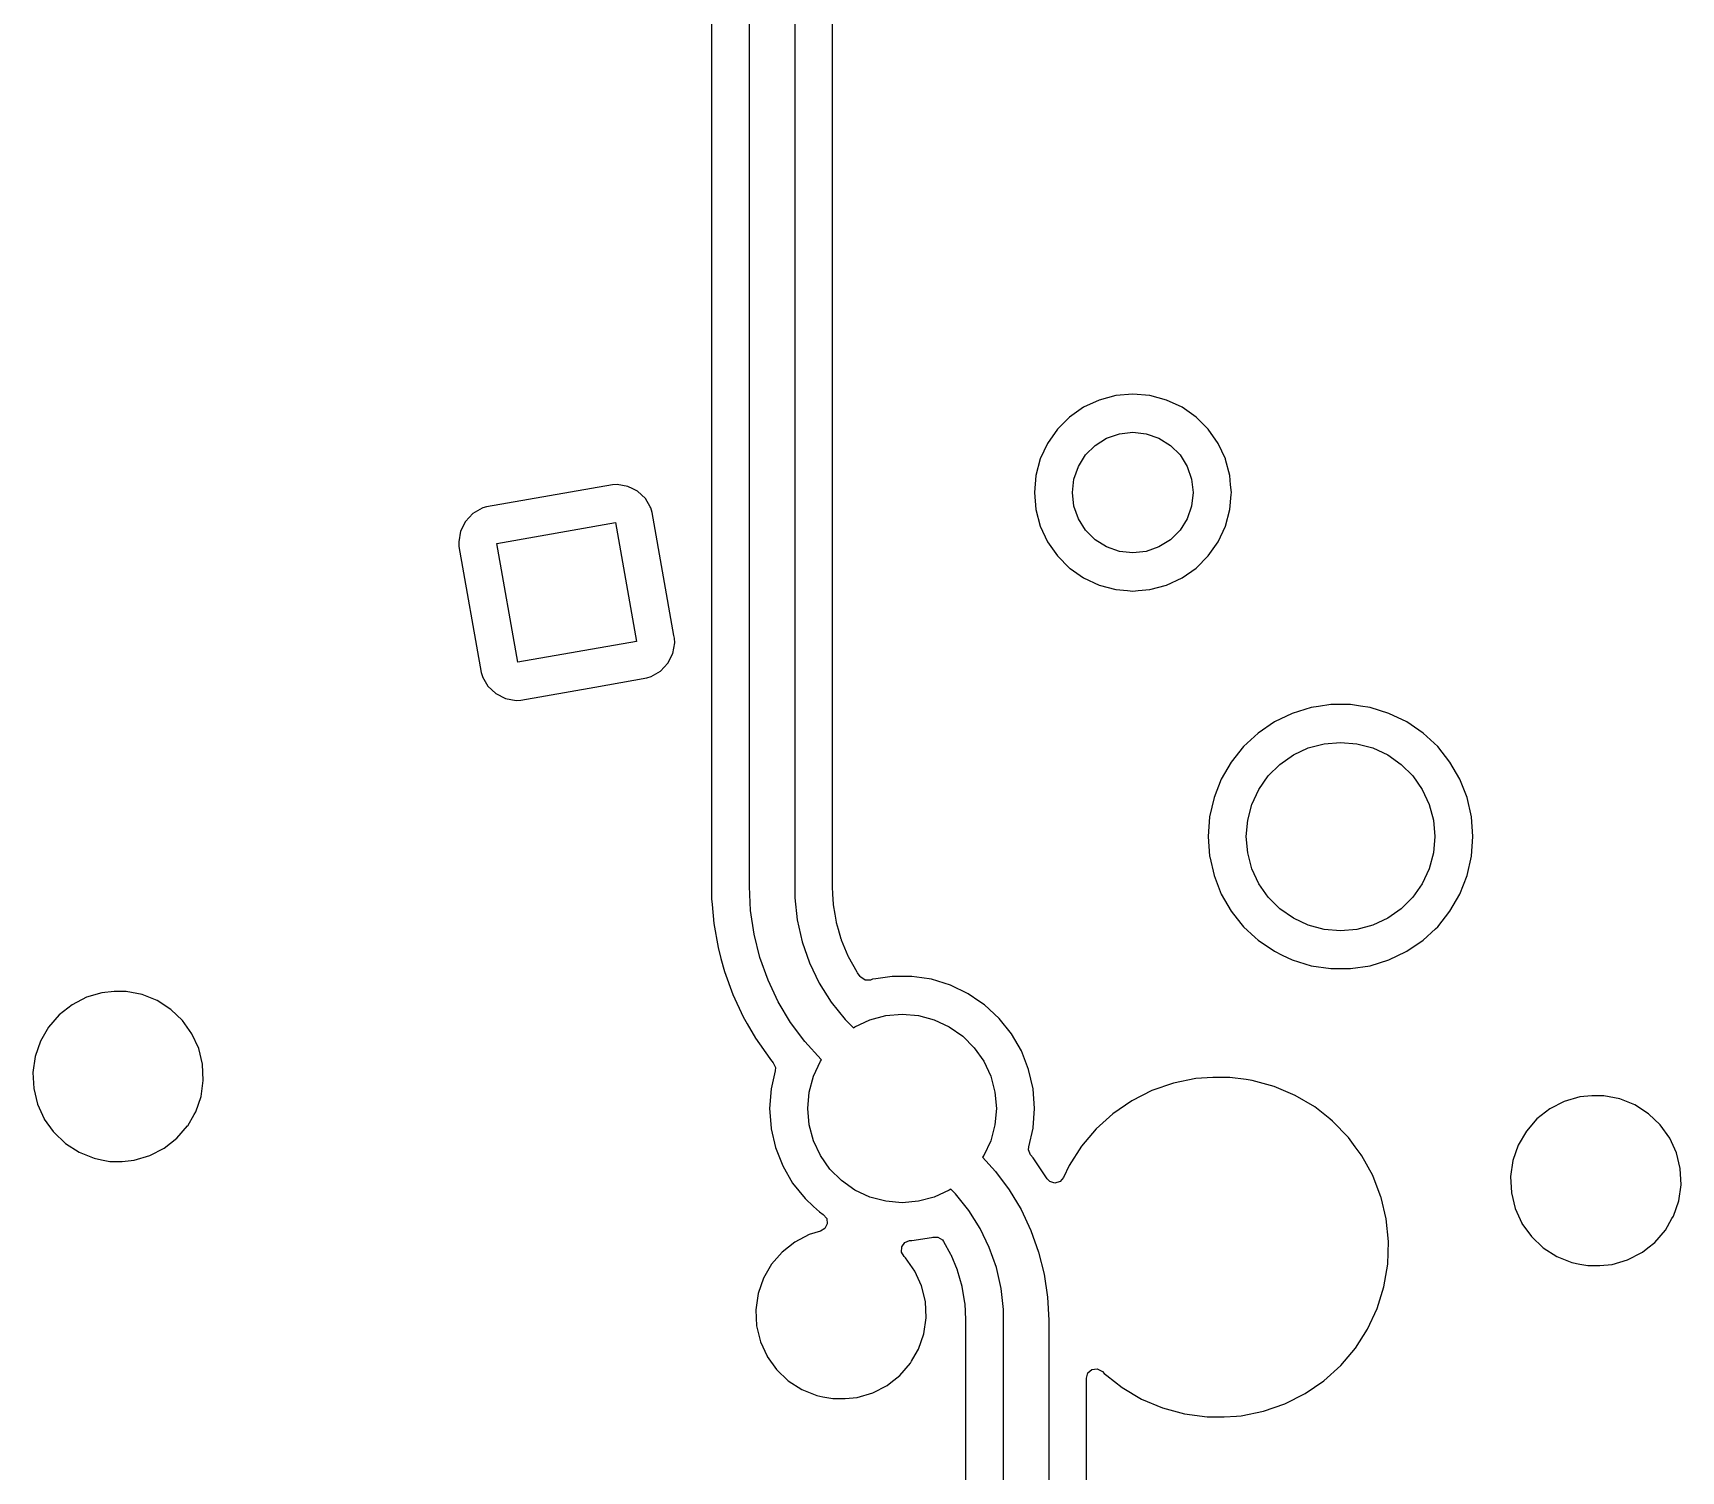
# Model space of a CAD drawing. Extents: x 68 to 346, y -197 to -84.
# Drawn here: x 269.39 to 291.24, y -125.38 to -106.31 of the extents above; entities that cross this region are included whole.
import ezdxf

# ---------------------------------------------------------------- set-up
doc = ezdxf.new("R2010")
doc.units = 0
doc.layers.add('BLACK', color=7, linetype='CONTINUOUS')

msp = doc.modelspace()

# ---------------------------------------------------------------- linework, layer by layer
at = {"layer": 'BLACK', "linetype": 'CONTINUOUS'}
for p, q in [((278.387, -104.518), (278.387, -117.543)), ((278.888, -117.63), (278.888, -104.517)), ((279.488, -104.517), (279.488, -117.63)), ((279.988, -112.408), (279.988, -105.326)), ((283.524, -111.181), (283.317, -111.277)), ((283.743, -111.122), (283.524, -111.181)), ((283.524, -111.181), (283.524, -111.181)), ((283.97, -111.102), (283.743, -111.122)), ((283.743, -111.122), (283.743, -111.122)), ((284.197, -111.122), (283.97, -111.102)), ((283.97, -111.102), (283.97, -111.102)), ((284.417, -111.181), (284.197, -111.122)), ((284.197, -111.122), (284.197, -111.122)), ((284.197, -111.122), (284.197, -111.122)), ((284.197, -111.122), (284.197, -111.122)), ((284.197, -111.122), (284.197, -111.122)), ((284.623, -111.277), (284.417, -111.181)), ((284.417, -111.181), (284.417, -111.181)), ((283.131, -111.408), (282.97, -111.569)), ((283.317, -111.277), (283.131, -111.408)), ((283.317, -111.277), (283.317, -111.277)), ((284.809, -111.408), (284.623, -111.277)), ((284.623, -111.277), (284.623, -111.277)), ((284.97, -111.569), (284.809, -111.408)), ((282.97, -111.569), (282.84, -111.755)), ((283.623, -111.687), (283.792, -111.628)), ((283.792, -111.628), (283.97, -111.608)), ((283.97, -111.608), (284.148, -111.628)), ((284.148, -111.628), (284.317, -111.687)), ((285.101, -111.755), (284.97, -111.569)), ((284.97, -111.569), (284.97, -111.569)), ((282.84, -111.755), (282.743, -111.961)), ((282.84, -111.755), (282.84, -111.755)), ((283.345, -111.909), (283.471, -111.782)), ((283.471, -111.782), (283.623, -111.687)), ((284.317, -111.687), (284.469, -111.782)), ((284.469, -111.782), (284.596, -111.909)), ((285.197, -111.961), (285.101, -111.755)), ((282.743, -111.961), (282.685, -112.181)), ((282.743, -111.961), (282.743, -111.961)), ((283.19, -112.23), (283.249, -112.061)), ((283.249, -112.061), (283.345, -111.909)), ((284.596, -111.909), (284.691, -112.061)), ((284.691, -112.061), (284.75, -112.23)), ((285.199, -111.968), (285.197, -111.961)), ((285.197, -111.961), (285.197, -111.961)), ((285.256, -112.181), (285.199, -111.968)), ((282.685, -112.181), (282.665, -112.408)), ((282.685, -112.181), (282.685, -112.181)), ((283.17, -112.408), (283.19, -112.23)), ((284.75, -112.23), (284.77, -112.408)), ((285.267, -112.305), (285.256, -112.181)), ((277.075, -112.303), (275.405, -112.597)), ((277.135, -112.299), (277.075, -112.303)), ((277.075, -112.303), (277.075, -112.303)), ((277.276, -112.325), (277.135, -112.299)), ((277.135, -112.299), (277.135, -112.299)), ((277.341, -112.357), (277.276, -112.325)), ((277.276, -112.325), (277.276, -112.325)), ((277.276, -112.325), (277.276, -112.325)), ((277.405, -112.39), (277.341, -112.357)), ((277.51, -112.488), (277.405, -112.39)), ((277.574, -112.597), (277.51, -112.488)), ((277.51, -112.488), (277.51, -112.488)), ((277.51, -112.488), (277.51, -112.488)), ((279.988, -114.444), (279.988, -112.408)), ((282.665, -112.408), (282.665, -112.408)), ((282.665, -112.408), (282.685, -112.634)), ((283.19, -112.586), (283.17, -112.408)), ((284.77, -112.408), (284.75, -112.586)), ((285.256, -112.634), (285.273, -112.433)), ((285.276, -112.408), (285.267, -112.305)), ((285.273, -112.433), (285.276, -112.408)), ((285.276, -112.408), (285.276, -112.408)), ((275.223, -112.687), (275.125, -112.792)), ((275.347, -112.614), (275.223, -112.687)), ((275.223, -112.687), (275.223, -112.687)), ((275.223, -112.687), (275.223, -112.687)), ((275.353, -112.612), (275.347, -112.614)), ((275.347, -112.614), (275.347, -112.614)), ((275.405, -112.597), (275.353, -112.612)), ((275.405, -112.597), (275.405, -112.597)), ((275.405, -112.597), (275.405, -112.597)), ((277.583, -112.612), (277.574, -112.597)), ((277.599, -112.67), (277.583, -112.612)), ((277.887, -114.302), (277.599, -112.67)), ((277.599, -112.67), (277.599, -112.67)), ((277.599, -112.67), (277.599, -112.67)), ((282.685, -112.634), (282.685, -112.634)), ((282.685, -112.634), (282.743, -112.854)), ((283.249, -112.755), (283.19, -112.586)), ((284.75, -112.586), (284.691, -112.755)), ((285.197, -112.854), (285.256, -112.634)), ((275.06, -112.92), (275.034, -113.06)), ((275.125, -112.792), (275.06, -112.92)), ((275.06, -112.92), (275.06, -112.92)), ((275.06, -112.92), (275.06, -112.92)), ((275.125, -112.792), (275.125, -112.792)), ((275.539, -113.082), (277.115, -112.804)), ((277.115, -112.804), (277.393, -114.38)), ((282.743, -112.854), (282.743, -112.854)), ((282.743, -112.854), (282.84, -113.06)), ((283.345, -112.906), (283.249, -112.755)), ((283.471, -113.033), (283.345, -112.906)), ((284.596, -112.906), (284.469, -113.033)), ((284.691, -112.755), (284.596, -112.906)), ((285.101, -113.06), (285.197, -112.854)), ((275.034, -113.06), (275.034, -113.062)), ((275.034, -113.062), (275.038, -113.122)), ((275.038, -113.122), (275.038, -113.122)), ((275.038, -113.122), (275.332, -114.792)), ((275.817, -114.658), (275.539, -113.082)), ((282.84, -113.06), (282.84, -113.06)), ((282.84, -113.06), (282.97, -113.247)), ((283.623, -113.128), (283.471, -113.033)), ((283.792, -113.188), (283.623, -113.128)), ((284.317, -113.128), (284.148, -113.188)), ((284.469, -113.033), (284.317, -113.128)), ((284.97, -113.247), (285.101, -113.06)), ((282.97, -113.247), (283.131, -113.408)), ((283.97, -113.208), (283.792, -113.188)), ((284.148, -113.188), (283.97, -113.208)), ((284.809, -113.408), (284.97, -113.247)), ((283.131, -113.408), (283.141, -113.415)), ((283.141, -113.415), (283.317, -113.538)), ((283.317, -113.538), (283.524, -113.634)), ((284.417, -113.634), (284.623, -113.538)), ((284.623, -113.538), (284.809, -113.408)), ((283.524, -113.634), (283.743, -113.693)), ((283.743, -113.693), (283.901, -113.707)), ((283.901, -113.707), (283.97, -113.713)), ((283.97, -113.713), (284.039, -113.707)), ((283.97, -113.713), (283.97, -113.713)), ((283.97, -113.713), (283.97, -113.713)), ((284.039, -113.707), (284.197, -113.693)), ((284.197, -113.693), (284.417, -113.634)), ((277.393, -114.38), (275.817, -114.658)), ((277.872, -114.541), (277.898, -114.4)), ((277.894, -114.34), (277.887, -114.302)), ((277.898, -114.4), (277.894, -114.34)), ((279.988, -116.969), (279.988, -114.444)), ((277.708, -114.775), (277.807, -114.67)), ((277.807, -114.67), (277.872, -114.541)), ((275.332, -114.792), (275.332, -114.792)), ((275.332, -114.792), (275.332, -114.792)), ((275.332, -114.792), (275.349, -114.848)), ((275.349, -114.848), (275.349, -114.849)), ((275.349, -114.849), (275.349, -114.849)), ((275.349, -114.849), (275.422, -114.973)), ((276.839, -114.986), (277.527, -114.864)), ((277.527, -114.864), (277.584, -114.848)), ((277.527, -114.864), (277.527, -114.864)), ((277.527, -114.864), (277.527, -114.864)), ((277.584, -114.848), (277.708, -114.775)), ((275.422, -114.973), (275.422, -114.973)), ((275.422, -114.973), (275.422, -114.973)), ((275.422, -114.973), (275.527, -115.072)), ((275.527, -115.072), (275.655, -115.137)), ((275.857, -115.159), (276.839, -114.986)), ((275.655, -115.137), (275.655, -115.137)), ((275.655, -115.137), (275.797, -115.163)), ((275.797, -115.163), (275.857, -115.159)), ((286.083, -115.335), (285.846, -115.449)), ((286.333, -115.257), (286.083, -115.335)), ((286.431, -115.243), (286.333, -115.257)), ((286.333, -115.257), (286.333, -115.257)), ((286.333, -115.257), (286.333, -115.257)), ((286.593, -115.218), (286.431, -115.243)), ((286.855, -115.218), (286.593, -115.218)), ((286.593, -115.218), (286.593, -115.218)), ((286.99, -115.239), (286.855, -115.218)), ((286.855, -115.218), (286.855, -115.218)), ((287.115, -115.257), (286.99, -115.239)), ((287.365, -115.335), (287.115, -115.257)), ((287.115, -115.257), (287.115, -115.257)), ((287.115, -115.257), (287.115, -115.257)), ((287.602, -115.449), (287.365, -115.335)), ((287.365, -115.335), (287.365, -115.335)), ((285.846, -115.449), (285.63, -115.596)), ((285.846, -115.449), (285.846, -115.449)), ((287.76, -115.556), (287.602, -115.449)), ((287.602, -115.449), (287.602, -115.449)), ((287.602, -115.449), (287.602, -115.449)), ((287.602, -115.449), (287.602, -115.449)), ((287.818, -115.596), (287.76, -115.556)), ((285.437, -115.775), (285.274, -115.98)), ((285.63, -115.596), (285.437, -115.775)), ((286.296, -115.794), (286.507, -115.738)), ((286.507, -115.738), (286.724, -115.719)), ((286.724, -115.719), (286.941, -115.738)), ((286.941, -115.738), (287.152, -115.794)), ((288.011, -115.775), (287.818, -115.596)), ((288.174, -115.98), (288.011, -115.775)), ((288.011, -115.775), (288.011, -115.775)), ((288.011, -115.775), (288.011, -115.775)), ((285.274, -115.98), (285.142, -116.207)), ((285.921, -116.011), (286.099, -115.886)), ((286.099, -115.886), (286.296, -115.794)), ((287.152, -115.794), (287.349, -115.886)), ((287.349, -115.886), (287.527, -116.011)), ((288.306, -116.207), (288.174, -115.98)), ((285.142, -116.207), (285.047, -116.451)), ((285.641, -116.344), (285.766, -116.165)), ((285.766, -116.165), (285.921, -116.011)), ((287.527, -116.011), (287.682, -116.165)), ((287.682, -116.165), (287.807, -116.344)), ((288.401, -116.451), (288.306, -116.207)), ((285.549, -116.541), (285.641, -116.344)), ((287.807, -116.344), (287.899, -116.541)), ((285.047, -116.451), (284.988, -116.707)), ((285.047, -116.451), (285.047, -116.451)), ((285.493, -116.752), (285.549, -116.541)), ((287.899, -116.541), (287.955, -116.752)), ((288.46, -116.707), (288.401, -116.451)), ((284.988, -116.707), (284.969, -116.969)), ((284.988, -116.707), (284.988, -116.707)), ((285.474, -116.969), (285.493, -116.752)), ((287.955, -116.752), (287.974, -116.969)), ((288.479, -116.969), (288.46, -116.707)), ((288.46, -116.707), (288.46, -116.707)), ((288.46, -116.707), (288.46, -116.707)), ((279.988, -117.629), (279.988, -116.969)), ((284.969, -116.969), (284.969, -116.969)), ((284.969, -116.969), (284.988, -117.23)), ((285.493, -117.186), (285.474, -116.969)), ((287.974, -116.969), (287.955, -117.186)), ((288.46, -117.227), (288.479, -116.969)), ((288.479, -116.969), (288.479, -116.969)), ((284.988, -117.23), (284.988, -117.23)), ((284.988, -117.23), (284.988, -117.23)), ((284.988, -117.23), (284.988, -117.23)), ((284.988, -117.23), (284.989, -117.235)), ((284.989, -117.235), (285.047, -117.486)), ((285.549, -117.396), (285.493, -117.186)), ((287.955, -117.186), (287.899, -117.396)), ((288.401, -117.486), (288.46, -117.23)), ((288.46, -117.23), (288.46, -117.227)), ((285.047, -117.486), (285.047, -117.486)), ((285.047, -117.486), (285.047, -117.486)), ((285.047, -117.486), (285.142, -117.73)), ((285.641, -117.594), (285.549, -117.396)), ((287.899, -117.396), (287.807, -117.594)), ((288.306, -117.73), (288.401, -117.486)), ((278.387, -117.543), (278.387, -117.543)), ((278.387, -117.543), (278.387, -117.579)), ((278.387, -117.579), (278.387, -117.579)), ((278.387, -117.579), (278.387, -117.794)), ((278.903, -117.948), (278.888, -117.63)), ((278.888, -117.63), (278.888, -117.63)), ((278.888, -117.63), (278.888, -117.63)), ((278.888, -117.63), (278.888, -117.63)), ((279.488, -117.63), (279.488, -117.631)), ((279.488, -117.631), (279.488, -117.779)), ((279.988, -117.633), (279.988, -117.629)), ((279.994, -117.732), (279.988, -117.633)), ((280.001, -117.866), (279.994, -117.732)), ((285.142, -117.73), (285.274, -117.958)), ((285.766, -117.772), (285.641, -117.594)), ((287.807, -117.594), (287.682, -117.772)), ((288.174, -117.958), (288.306, -117.73)), ((278.387, -117.794), (278.387, -117.794)), ((278.387, -117.794), (278.394, -117.87)), ((278.394, -117.87), (278.416, -118.119)), ((278.95, -118.263), (278.903, -117.948)), ((279.488, -117.779), (279.521, -118.074)), ((280.002, -117.866), (280.001, -117.866)), ((280.002, -117.873), (280.002, -117.866)), ((280.023, -117.997), (280.002, -117.873)), ((285.274, -117.958), (285.403, -118.119)), ((285.921, -117.926), (285.766, -117.772)), ((286.099, -118.051), (285.921, -117.926)), ((287.527, -117.926), (287.349, -118.051)), ((287.682, -117.772), (287.527, -117.926)), ((288.011, -118.163), (288.174, -117.958)), ((278.416, -118.119), (278.416, -118.119)), ((278.416, -118.119), (278.416, -118.119)), ((278.416, -118.119), (278.472, -118.441)), ((279.521, -118.074), (279.587, -118.363)), ((280.041, -118.103), (280.023, -117.997)), ((280.043, -118.11), (280.041, -118.103)), ((280.069, -118.2), (280.043, -118.11)), ((285.403, -118.119), (285.437, -118.163)), ((285.437, -118.163), (285.594, -118.308)), ((286.296, -118.143), (286.099, -118.051)), ((286.507, -118.2), (286.296, -118.143)), ((287.152, -118.143), (286.941, -118.2)), ((287.349, -118.051), (287.152, -118.143)), ((287.981, -118.191), (288.011, -118.163)), ((288.011, -118.163), (288.011, -118.163)), ((288.011, -118.163), (288.011, -118.163)), ((279.027, -118.571), (278.95, -118.263)), ((279.587, -118.363), (279.685, -118.643)), ((280.106, -118.33), (280.069, -118.2)), ((280.107, -118.334), (280.106, -118.33)), ((280.11, -118.341), (280.107, -118.334)), ((280.199, -118.556), (280.11, -118.341)), ((285.594, -118.308), (285.63, -118.341)), ((285.63, -118.341), (285.846, -118.489)), ((286.724, -118.219), (286.507, -118.2)), ((286.941, -118.2), (286.724, -118.219)), ((287.602, -118.489), (287.818, -118.341)), ((287.818, -118.341), (287.981, -118.191)), ((278.472, -118.441), (278.472, -118.441)), ((278.472, -118.441), (278.511, -118.586)), ((278.511, -118.586), (278.557, -118.757)), ((279.135, -118.871), (279.027, -118.571)), ((280.202, -118.563), (280.199, -118.556)), ((280.315, -118.767), (280.202, -118.563)), ((285.846, -118.489), (285.846, -118.489)), ((285.846, -118.489), (285.846, -118.489)), ((285.846, -118.489), (285.846, -118.489)), ((285.846, -118.489), (285.95, -118.539)), ((285.95, -118.539), (286.083, -118.603)), ((286.083, -118.603), (286.083, -118.603)), ((286.083, -118.603), (286.083, -118.603)), ((286.083, -118.603), (286.333, -118.68)), ((287.115, -118.68), (287.365, -118.603)), ((287.365, -118.603), (287.594, -118.492)), ((287.594, -118.492), (287.602, -118.489)), ((287.602, -118.489), (287.602, -118.489)), ((287.602, -118.489), (287.602, -118.489)), ((278.557, -118.757), (278.669, -119.064)), ((279.685, -118.643), (279.814, -118.91)), ((280.319, -118.773), (280.315, -118.767)), ((280.355, -118.824), (280.319, -118.773)), ((280.363, -118.834), (280.355, -118.824)), ((280.422, -118.871), (280.363, -118.834)), ((280.78, -118.822), (280.563, -118.855)), ((281.043, -118.822), (280.78, -118.822)), ((280.78, -118.822), (280.78, -118.822)), ((281.175, -118.842), (281.043, -118.822)), ((281.043, -118.822), (281.043, -118.822)), ((281.302, -118.861), (281.175, -118.842)), ((286.333, -118.68), (286.593, -118.719)), ((286.593, -118.719), (286.855, -118.719)), ((286.855, -118.719), (287.115, -118.68)), ((270.306, -119.038), (270.1, -119.099)), ((270.466, -119.023), (270.306, -119.038)), ((270.306, -119.038), (270.306, -119.038)), ((270.627, -119.023), (270.466, -119.023)), ((270.838, -119.064), (270.627, -119.023)), ((270.627, -119.023), (270.627, -119.023)), ((279.271, -119.159), (279.135, -118.871)), ((279.814, -118.91), (279.972, -119.162)), ((280.492, -118.87), (280.422, -118.871)), ((280.521, -118.861), (280.492, -118.87)), ((280.563, -118.855), (280.521, -118.861)), ((280.521, -118.861), (280.521, -118.861)), ((280.521, -118.861), (280.521, -118.861)), ((280.521, -118.861), (280.521, -118.861)), ((281.553, -118.939), (281.302, -118.861)), ((281.302, -118.861), (281.302, -118.861)), ((281.302, -118.861), (281.302, -118.861)), ((281.789, -119.053), (281.553, -118.939)), ((281.553, -118.939), (281.553, -118.939)), ((281.944, -119.158), (281.789, -119.053)), ((281.789, -119.053), (281.789, -119.053)), ((281.789, -119.053), (281.789, -119.053)), ((281.789, -119.053), (281.789, -119.053)), ((269.909, -119.197), (269.74, -119.33)), ((270.1, -119.099), (269.909, -119.197)), ((271.038, -119.143), (270.838, -119.064)), ((271.219, -119.26), (271.038, -119.143)), ((271.374, -119.408), (271.219, -119.26)), ((278.669, -119.064), (278.807, -119.36)), ((279.434, -119.432), (279.271, -119.159)), ((279.972, -119.162), (280.157, -119.394)), ((282.006, -119.2), (281.944, -119.158)), ((282.198, -119.379), (282.006, -119.2)), ((269.599, -119.493), (269.492, -119.679)), ((269.74, -119.33), (269.599, -119.493)), ((269.74, -119.33), (269.74, -119.33)), ((271.499, -119.583), (271.374, -119.408)), ((271.374, -119.408), (271.374, -119.408)), ((271.374, -119.408), (271.374, -119.408)), ((278.807, -119.36), (278.86, -119.452)), ((278.86, -119.452), (278.97, -119.643)), ((279.624, -119.687), (279.434, -119.432)), ((280.157, -119.394), (280.262, -119.499)), ((280.267, -119.504), (280.287, -119.49)), ((280.287, -119.49), (280.484, -119.398)), ((280.484, -119.398), (280.694, -119.342)), ((280.694, -119.342), (280.912, -119.323)), ((280.912, -119.323), (281.129, -119.342)), ((281.129, -119.342), (281.339, -119.398)), ((281.339, -119.398), (281.537, -119.49)), ((281.537, -119.49), (281.715, -119.615)), ((282.362, -119.584), (282.198, -119.379)), ((282.198, -119.379), (282.198, -119.379)), ((282.198, -119.379), (282.198, -119.379)), ((269.492, -119.679), (269.421, -119.882)), ((271.588, -119.779), (271.499, -119.583)), ((278.97, -119.643), (279.158, -119.911)), ((279.838, -119.923), (279.624, -119.687)), ((280.262, -119.499), (280.262, -119.499)), ((280.262, -119.499), (280.262, -119.499)), ((280.262, -119.499), (280.262, -119.499)), ((280.262, -119.499), (280.267, -119.504)), ((281.715, -119.615), (281.869, -119.769)), ((282.493, -119.811), (282.362, -119.584)), ((269.421, -119.882), (269.391, -120.095)), ((269.421, -119.882), (269.421, -119.882)), ((271.639, -119.987), (271.588, -119.779)), ((279.158, -119.911), (279.167, -119.922)), ((279.167, -119.922), (279.204, -119.966)), ((279.829, -119.948), (279.843, -119.928)), ((279.843, -119.928), (279.838, -119.923)), ((279.838, -119.923), (279.838, -119.923)), ((281.869, -119.769), (281.994, -119.948)), ((282.589, -120.055), (282.493, -119.811)), ((269.391, -120.095), (269.391, -120.095)), ((269.391, -120.095), (269.401, -120.309)), ((271.649, -120.202), (271.639, -119.987)), ((279.23, -120.073), (279.176, -120.311)), ((279.204, -119.966), (279.232, -120.03)), ((279.232, -120.03), (279.23, -120.073)), ((279.681, -120.356), (279.737, -120.145)), ((279.737, -120.145), (279.829, -119.948)), ((281.994, -119.948), (282.086, -120.145)), ((282.086, -120.145), (282.143, -120.356)), ((282.647, -120.311), (282.589, -120.055)), ((269.401, -120.309), (269.452, -120.518)), ((271.619, -120.415), (271.649, -120.202)), ((279.176, -120.311), (279.156, -120.573)), ((279.176, -120.311), (279.176, -120.311)), ((279.662, -120.573), (279.681, -120.356)), ((282.143, -120.356), (282.162, -120.573)), ((282.667, -120.573), (282.647, -120.311)), ((282.647, -120.311), (282.647, -120.311)), ((282.647, -120.311), (282.647, -120.311)), ((284.224, -120.336), (283.955, -120.472)), ((284.509, -120.237), (284.224, -120.336)), ((284.224, -120.336), (284.224, -120.336)), ((284.804, -120.177), (284.509, -120.237)), ((285.029, -120.162), (284.804, -120.177)), ((284.804, -120.177), (284.804, -120.177)), ((285.255, -120.162), (285.029, -120.162)), ((285.029, -120.162), (285.029, -120.162)), ((285.472, -120.191), (285.255, -120.162)), ((285.554, -120.202), (285.472, -120.191)), ((285.845, -120.282), (285.554, -120.202)), ((286.122, -120.4), (285.845, -120.282)), ((285.845, -120.282), (285.845, -120.282)), ((269.452, -120.518), (269.452, -120.518)), ((269.452, -120.518), (269.54, -120.712)), ((271.548, -120.618), (271.619, -120.415)), ((279.156, -120.573), (279.156, -120.573)), ((279.156, -120.573), (279.176, -120.834)), ((279.681, -120.79), (279.662, -120.573)), ((282.162, -120.573), (282.143, -120.79)), ((282.648, -120.828), (282.667, -120.573)), ((282.667, -120.573), (282.667, -120.573)), ((283.955, -120.472), (283.707, -120.642)), ((286.381, -120.553), (286.122, -120.4)), ((286.581, -120.711), (286.381, -120.553)), ((286.381, -120.553), (286.381, -120.553)), ((286.381, -120.553), (286.381, -120.553)), ((289.496, -120.579), (289.327, -120.712)), ((289.687, -120.481), (289.496, -120.579)), ((289.894, -120.42), (289.687, -120.481)), ((290.054, -120.405), (289.894, -120.42)), ((289.894, -120.42), (289.894, -120.42)), ((290.215, -120.405), (290.054, -120.405)), ((290.426, -120.446), (290.215, -120.405)), ((290.215, -120.405), (290.215, -120.405)), ((290.626, -120.526), (290.426, -120.446)), ((290.806, -120.642), (290.626, -120.526)), ((269.54, -120.712), (269.541, -120.714)), ((269.541, -120.714), (269.657, -120.877)), ((271.3, -120.967), (271.441, -120.804)), ((271.441, -120.804), (271.442, -120.802)), ((271.442, -120.802), (271.527, -120.655)), ((271.527, -120.655), (271.548, -120.618)), ((279.737, -121), (279.681, -120.79)), ((282.143, -120.79), (282.086, -121)), ((283.707, -120.642), (283.483, -120.845)), ((286.618, -120.74), (286.581, -120.711)), ((286.827, -120.956), (286.618, -120.74)), ((289.327, -120.712), (289.187, -120.875)), ((289.327, -120.712), (289.327, -120.712)), ((290.962, -120.79), (290.806, -120.642)), ((291.087, -120.965), (290.962, -120.79)), ((290.962, -120.79), (290.962, -120.79)), ((290.962, -120.79), (290.962, -120.79)), ((269.657, -120.877), (269.666, -120.889)), ((269.666, -120.889), (269.666, -120.889)), ((269.666, -120.889), (269.821, -121.037)), ((271.131, -121.099), (271.3, -120.967)), ((279.176, -120.834), (279.176, -120.834)), ((279.176, -120.834), (279.176, -120.834)), ((279.176, -120.834), (279.176, -120.834)), ((279.176, -120.834), (279.178, -120.845)), ((279.178, -120.845), (279.234, -121.09)), ((279.829, -121.198), (279.737, -121)), ((282.086, -121), (281.994, -121.198)), ((282.591, -121.081), (282.647, -120.834)), ((282.647, -120.834), (282.648, -120.828)), ((283.483, -120.845), (283.289, -121.075)), ((286.919, -121.081), (286.827, -120.956)), ((289.187, -120.875), (289.079, -121.061)), ((291.176, -121.161), (291.087, -120.965)), ((269.821, -121.037), (269.821, -121.037)), ((269.821, -121.037), (269.821, -121.037)), ((269.821, -121.037), (270.002, -121.153)), ((270.002, -121.153), (270.201, -121.233)), ((270.201, -121.233), (270.301, -121.252)), ((270.734, -121.259), (270.94, -121.198)), ((270.94, -121.198), (271.131, -121.099)), ((279.234, -121.09), (279.234, -121.09)), ((279.234, -121.09), (279.234, -121.09)), ((279.234, -121.09), (279.33, -121.334)), ((279.954, -121.376), (279.829, -121.198)), ((281.994, -121.198), (281.979, -121.219)), ((281.979, -121.219), (282.15, -121.408)), ((282.589, -121.123), (282.591, -121.081)), ((282.616, -121.187), (282.589, -121.123)), ((282.649, -121.227), (282.616, -121.187)), ((282.836, -121.507), (282.649, -121.227)), ((283.289, -121.075), (283.127, -121.329)), ((286.997, -121.187), (286.919, -121.081)), ((287.006, -121.199), (286.997, -121.187)), ((287.151, -121.463), (287.006, -121.199)), ((289.079, -121.061), (289.009, -121.264)), ((291.227, -121.37), (291.176, -121.161)), ((270.301, -121.252), (270.412, -121.274)), ((270.412, -121.274), (270.412, -121.274)), ((270.412, -121.274), (270.574, -121.274)), ((270.574, -121.274), (270.734, -121.259)), ((270.574, -121.274), (270.574, -121.274)), ((279.33, -121.334), (279.461, -121.562)), ((280.108, -121.53), (279.954, -121.376)), ((282.15, -121.408), (282.331, -121.653)), ((283.127, -121.329), (283.052, -121.49)), ((287.156, -121.477), (287.151, -121.463)), ((289.009, -121.264), (288.978, -121.477)), ((289.009, -121.264), (289.009, -121.264)), ((291.237, -121.584), (291.227, -121.37)), ((279.461, -121.562), (279.543, -121.664)), ((279.543, -121.664), (279.625, -121.767)), ((280.287, -121.655), (280.108, -121.53)), ((280.484, -121.747), (280.287, -121.655)), ((281.537, -121.655), (281.339, -121.747)), ((281.556, -121.642), (281.537, -121.655)), ((281.62, -121.706), (281.556, -121.642)), ((282.331, -121.653), (282.488, -121.914)), ((282.871, -121.542), (282.836, -121.507)), ((282.938, -121.562), (282.871, -121.542)), ((283.006, -121.543), (282.938, -121.562)), ((283.052, -121.49), (283.006, -121.543)), ((287.259, -121.744), (287.156, -121.477)), ((288.978, -121.477), (288.978, -121.477)), ((288.978, -121.477), (288.988, -121.691)), ((291.206, -121.797), (291.237, -121.584)), ((279.625, -121.767), (279.738, -121.872)), ((279.738, -121.872), (279.817, -121.945)), ((280.694, -121.804), (280.484, -121.747)), ((280.912, -121.823), (280.694, -121.804)), ((281.129, -121.804), (280.912, -121.823)), ((281.339, -121.747), (281.129, -121.804)), ((281.796, -121.926), (281.62, -121.706)), ((287.261, -121.752), (287.259, -121.744)), ((287.259, -121.744), (287.259, -121.744)), ((287.259, -121.744), (287.259, -121.744)), ((287.329, -122.037), (287.261, -121.752)), ((288.988, -121.691), (289.039, -121.9)), ((289.039, -121.9), (289.039, -121.9)), ((289.039, -121.9), (289.128, -122.094)), ((291.136, -122), (291.206, -121.797)), ((279.817, -121.945), (279.867, -121.979)), ((279.867, -121.979), (279.912, -122.033)), ((279.92, -122.103), (279.889, -122.166)), ((279.912, -122.033), (279.92, -122.103)), ((281.946, -122.164), (281.796, -121.926)), ((282.488, -121.914), (282.618, -122.19)), ((287.359, -122.337), (287.329, -122.037)), ((289.128, -122.094), (289.128, -122.096)), ((289.128, -122.096), (289.253, -122.271)), ((291.03, -122.185), (291.116, -122.034)), ((291.116, -122.034), (291.136, -122)), ((279.682, -122.245), (279.491, -122.344)), ((279.832, -122.201), (279.682, -122.245)), ((279.889, -122.166), (279.832, -122.201)), ((280.947, -122.35), (281.012, -122.324)), ((281.012, -122.324), (281.024, -122.323)), ((281.024, -122.323), (281.043, -122.323)), ((281.043, -122.323), (281.302, -122.284)), ((281.302, -122.284), (281.317, -122.28)), ((281.317, -122.28), (281.387, -122.279)), ((281.387, -122.279), (281.446, -122.316)), ((281.446, -122.316), (281.462, -122.338)), ((282.068, -122.418), (281.946, -122.164)), ((282.618, -122.19), (282.721, -122.477)), ((287.349, -122.638), (287.359, -122.337)), ((289.253, -122.271), (289.253, -122.271)), ((289.253, -122.271), (289.253, -122.271)), ((289.253, -122.271), (289.409, -122.419)), ((290.888, -122.349), (291.029, -122.186)), ((291.029, -122.186), (291.03, -122.185)), ((279.322, -122.476), (279.181, -122.639)), ((279.491, -122.344), (279.322, -122.476)), ((279.322, -122.476), (279.322, -122.476)), ((280.903, -122.477), (280.907, -122.407)), ((280.938, -122.537), (280.903, -122.477)), ((280.907, -122.407), (280.947, -122.35)), ((280.956, -122.554), (280.938, -122.537)), ((281.081, -122.729), (280.956, -122.554)), ((281.462, -122.338), (281.554, -122.505)), ((281.554, -122.505), (281.557, -122.511)), ((281.557, -122.511), (281.64, -122.713)), ((282.161, -122.683), (282.068, -122.418)), ((282.721, -122.477), (282.795, -122.772)), ((289.409, -122.419), (289.409, -122.419)), ((289.409, -122.419), (289.409, -122.419)), ((289.409, -122.419), (289.589, -122.535)), ((289.589, -122.535), (289.789, -122.615)), ((290.528, -122.58), (290.719, -122.482)), ((290.719, -122.482), (290.724, -122.478)), ((290.724, -122.478), (290.798, -122.419)), ((290.798, -122.419), (290.888, -122.349)), ((279.181, -122.639), (279.073, -122.825)), ((281.17, -122.925), (281.081, -122.729)), ((281.64, -122.713), (281.643, -122.719)), ((281.643, -122.719), (281.703, -122.928)), ((282.223, -122.958), (282.161, -122.683)), ((282.795, -122.772), (282.84, -123.074)), ((287.299, -122.936), (287.349, -122.638)), ((289.789, -122.615), (289.895, -122.636)), ((289.895, -122.636), (290, -122.656)), ((290, -122.656), (290, -122.656)), ((290, -122.656), (290.161, -122.656)), ((290.161, -122.656), (290.322, -122.641)), ((290.161, -122.656), (290.161, -122.656)), ((290.322, -122.641), (290.528, -122.58)), ((279.073, -122.825), (279.003, -123.028)), ((281.221, -123.134), (281.17, -122.925)), ((281.703, -122.928), (281.705, -122.935)), ((281.705, -122.935), (281.741, -123.15)), ((282.255, -123.237), (282.223, -122.958)), ((287.21, -123.223), (287.299, -122.936)), ((279.003, -123.028), (278.973, -123.241)), ((279.003, -123.028), (279.003, -123.028)), ((281.231, -123.349), (281.221, -123.134)), ((281.741, -123.15), (281.742, -123.157)), ((281.742, -123.157), (281.754, -123.376)), ((282.84, -123.074), (282.855, -123.378)), ((278.973, -123.241), (278.973, -123.241)), ((278.973, -123.241), (278.983, -123.456)), ((281.201, -123.561), (281.231, -123.349)), ((281.754, -123.376), (281.754, -123.38)), ((281.754, -123.38), (281.754, -136.44)), ((282.255, -123.378), (282.255, -123.237)), ((282.255, -136.491), (282.255, -123.378)), ((282.255, -123.378), (282.255, -123.378)), ((282.255, -123.378), (282.255, -123.378)), ((282.855, -123.378), (282.855, -123.378)), ((282.855, -123.378), (282.855, -136.491)), ((287.083, -123.497), (287.21, -123.223)), ((278.983, -123.456), (279.033, -123.665)), ((281.13, -123.764), (281.201, -123.561)), ((286.921, -123.751), (287.083, -123.497)), ((279.033, -123.665), (279.033, -123.665)), ((279.033, -123.665), (279.122, -123.859)), ((279.122, -123.859), (279.123, -123.86)), ((279.123, -123.86), (279.247, -124.035)), ((281.038, -123.925), (281.087, -123.839)), ((281.087, -123.839), (281.13, -123.764)), ((286.726, -123.981), (286.921, -123.751)), ((279.247, -124.035), (279.247, -124.035)), ((279.247, -124.035), (279.247, -124.035)), ((279.247, -124.035), (279.403, -124.183)), ((280.882, -124.113), (281.023, -123.951)), ((281.023, -123.951), (281.038, -123.925)), ((283.355, -124.147), (283.375, -124.08)), ((283.375, -124.08), (283.428, -124.035)), ((283.428, -124.035), (283.497, -124.025)), ((283.497, -124.025), (283.56, -124.054)), ((283.56, -124.054), (283.568, -124.061)), ((283.568, -124.061), (283.592, -124.085)), ((283.592, -124.085), (283.627, -124.113)), ((286.503, -124.183), (286.726, -123.981)), ((279.403, -124.183), (279.403, -124.183)), ((279.403, -124.183), (279.403, -124.183)), ((279.403, -124.183), (279.584, -124.3)), ((279.584, -124.3), (279.783, -124.38)), ((280.522, -124.344), (280.713, -124.246)), ((280.713, -124.246), (280.762, -124.207)), ((280.713, -124.246), (280.713, -124.246)), ((280.762, -124.207), (280.882, -124.113)), ((283.355, -131.168), (283.355, -124.147)), ((283.627, -124.113), (283.828, -124.272)), ((283.828, -124.272), (283.828, -124.272)), ((283.828, -124.272), (283.828, -124.272)), ((283.828, -124.272), (284.087, -124.426)), ((286.254, -124.353), (286.503, -124.183)), ((279.783, -124.38), (279.861, -124.394)), ((279.861, -124.394), (279.994, -124.42)), ((279.994, -124.42), (279.994, -124.42)), ((279.994, -124.42), (280.156, -124.42)), ((280.156, -124.42), (280.316, -124.405)), ((280.156, -124.42), (280.156, -124.42)), ((280.316, -124.405), (280.522, -124.344)), ((284.087, -124.426), (284.365, -124.543)), ((285.701, -124.588), (285.985, -124.489)), ((285.985, -124.489), (286.254, -124.353)), ((284.365, -124.543), (284.655, -124.623)), ((284.655, -124.623), (284.954, -124.663)), ((284.954, -124.663), (284.954, -124.663)), ((284.954, -124.663), (285.18, -124.663)), ((285.18, -124.663), (285.344, -124.652)), ((285.344, -124.652), (285.405, -124.648)), ((285.405, -124.648), (285.701, -124.588))]:
    msp.add_line(p, q, dxfattribs=at)

doc.saveas('drawing.dxf')
